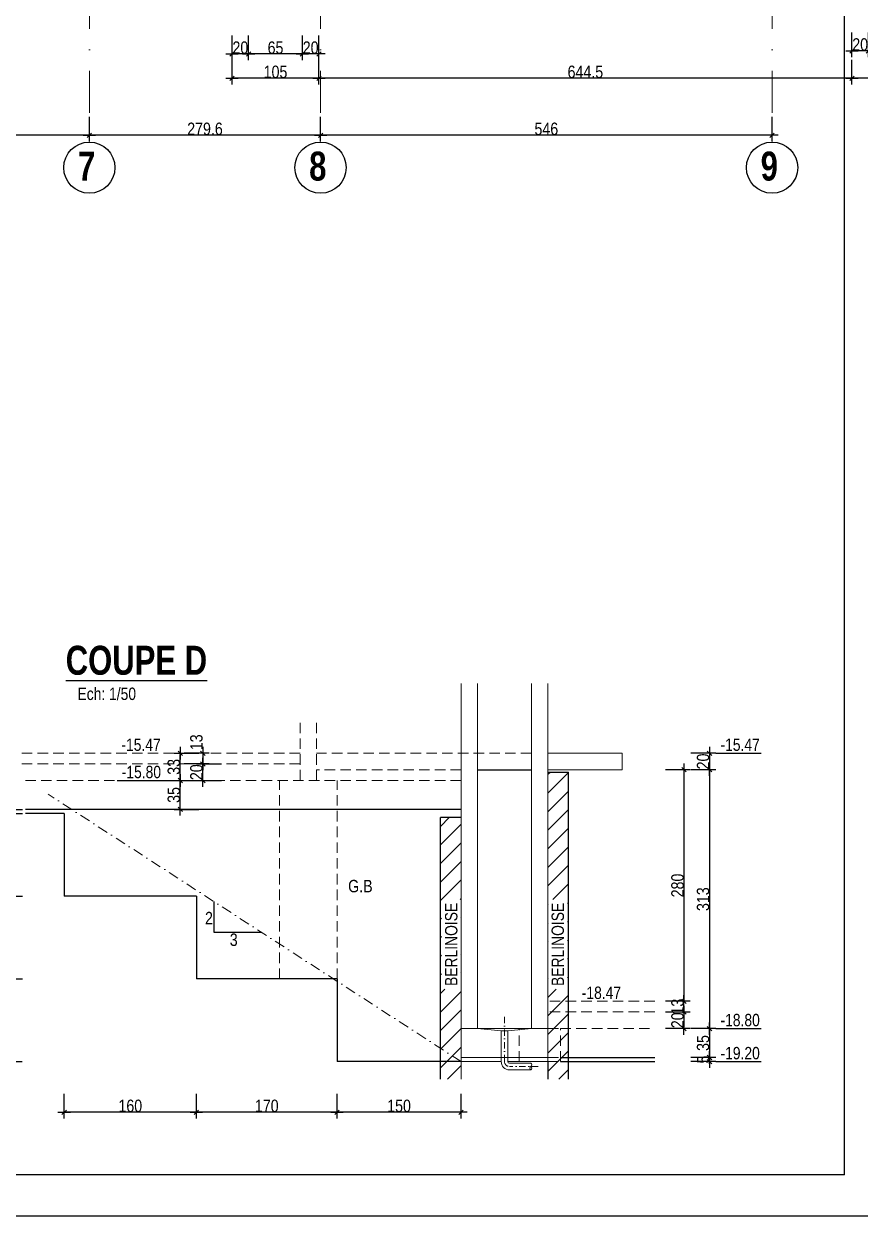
# Model space of a CAD drawing. Header units: centimetres. Extents: x 27441 to 36330, y -3271 to 929.
# Drawn here: x 30782 to 31793, y -3271 to -1829 of the extents above; entities that cross this region are included whole.
import ezdxf
from ezdxf.enums import TextEntityAlignment as Align

# ---------------------------------------------------------------- set-up
doc = ezdxf.new("R2010")
doc.units = ezdxf.units.CM
doc.header["$PDMODE"] = 1
doc.header["$PDSIZE"] = -2
doc.linetypes.add('CACHEX2', pattern=[19.05, 12.7, -6.35])
doc.linetypes.add('TIRETPTX2', pattern=[50.8, 25.4, -12.7, 0, -12.7])
for name, color, linetype in [('01_cote_gen', 4, 'Continuous'), ('01_linteaux', 2, 'Continuous'), ('01_poch_BN', 9, 'Continuous'), ('01_poch_murs', 253, 'Continuous'), ('01_texte', 230, 'Continuous'), ('AA_COTES', 2, 'Continuous')]:
    doc.layers.add(name, color=color, linetype=linetype)
doc.layers.add('01_murs_coup', color=5, linetype='Continuous', lineweight=60)
doc.layers.add('01_tram_axes', color=2, linetype='TIRETPTX2', lineweight=9)
doc.styles.add('Arial Narrow', font='ARIALN.TTF')
doc.styles.add('impact', font='impact.ttf')
doc.styles.add('MATTE_TXT', font='arial.ttf')
doc.styles.add('STYLE2', font='ARIALN.TTF')
doc.dimstyles.new('JB50', dxfattribs={"dimscale": 0.1, "dimtxt": 150, "dimasz": 15, "dimexe": 0.1, "dimexo": 0.1, "dimgap": 0.09, "dimtad": 1, "dimdec": 1, "dimdsep": 46, "dimtxsty": 'STYLE2', "dimblk1": 'BOND_G', "dimblk2": 'BOND_D', "dimsah": 1, "dimcen": 1.5, "dimdle": 0.01, "dimse1": 1, "dimse2": 1, "dimclrd": 4, "dimclre": 2, "dimclrt": 6, "dimazin": 2, "dimtfac": 2.333333, "dimtdec": 1, "dimtix": 1, "dimtmove": 2, "dimatfit": 3, "dimldrblk": 'BOND_G', "dimfxl": 1, "dimtolj": 1, "dimtzin": 0, "dimarcsym": 0})
pattern_1 = [(45, (807.77, -8828.766), (-11.22532, 11.22532), [])]

# ---------------------------------------------------------------- blocks, each defined once
blk = doc.blocks.new('BOND_G')
at = {"layer": 'AA_COTES', "color": 0}
for p, q in [((0, -5), (0, 15)), ((5, 0), (-5, 0)), ((1.77, 1.77), (-1.77, -1.77))]:
    blk.add_line(p, q, dxfattribs=at)
blk = doc.blocks.new('BOND_D')
at = {"layer": 'AA_COTES', "color": 0}
for p, q in [((5, 0), (-5, 0)), ((-1.77, -1.77), (1.77, 1.77)), ((0, 5), (0, -15))]:
    blk.add_line(p, q, dxfattribs=at)
blk = doc.blocks.new('*D834')
at = {"layer": '01_cote_gen', "color": 4, "lineweight": -2, "transparency": 16777216}
blk.add_line((32489.5, -1894.6), (31785, -1894.6), dxfattribs=at)
at = {"layer": 'Defpoints', "color": 0, "lineweight": 0, "transparency": 16777216}
for p in [(31783.5, -1798.7), (32491, -1844), (31783.5, -1894.6)]:
    blk.add_point(p, dxfattribs=at)
at = {"layer": '01_cote_gen', "color": 4, "lineweight": -2, "transparency": 16777216, "xscale": 1.5, "yscale": 1.5, "zscale": 1.5, "rotation": 180}
blk.add_blockref('BOND_D', (31783.5, -1894.6), dxfattribs=at)
at = {"layer": '01_cote_gen', "color": 4, "lineweight": -2, "transparency": 16777216, "xscale": 1.5, "yscale": 1.5, "zscale": 1.5}
blk.add_blockref('BOND_G', (32491, -1894.6), dxfattribs=at)
at = {"layer": '01_cote_gen', "color": 6, "lineweight": 0, "transparency": 16777216, "insert": (32137.2, -1886.9), "char_height": 15, "attachment_point": 5, "style": 'STYLE2'}
blk.add_mtext('\\A1;707.5', dxfattribs=at)
blk = doc.blocks.new('*D837')
at = {"layer": '01_cote_gen', "color": 4, "lineweight": -2, "transparency": 16777216}
blk.add_line((31802, -1861.5), (31785, -1861.5), dxfattribs=at)
at = {"layer": 'Defpoints', "color": 0, "lineweight": 0, "transparency": 16777216}
for p in [(31783.5, -1775.8), (31803.5, -1775.8), (31783.5, -1861.5)]:
    blk.add_point(p, dxfattribs=at)
at = {"layer": '01_cote_gen', "color": 4, "lineweight": -2, "transparency": 16777216, "xscale": 1.5, "yscale": 1.5, "zscale": 1.5, "rotation": 180}
blk.add_blockref('BOND_D', (31783.5, -1861.5), dxfattribs=at)
at = {"layer": '01_cote_gen', "color": 4, "lineweight": -2, "transparency": 16777216, "xscale": 1.5, "yscale": 1.5, "zscale": 1.5}
blk.add_blockref('BOND_G', (31803.5, -1861.5), dxfattribs=at)
at = {"layer": '01_cote_gen', "color": 6, "lineweight": 0, "transparency": 16777216, "insert": (31793.5, -1853.8), "char_height": 15, "attachment_point": 5, "style": 'STYLE2'}
blk.add_mtext('\\A1;20', dxfattribs=at)
blk = doc.blocks.new('*D838')
at = {"layer": '01_cote_gen', "color": 4, "lineweight": -2, "transparency": 16777216}
blk.add_line((31782, -1894.6), (31140.5, -1894.6), dxfattribs=at)
at = {"layer": 'Defpoints', "color": 0, "lineweight": 0, "transparency": 16777216}
for p in [(31139, -1831.1), (31783.5, -1870.4), (31139, -1894.6)]:
    blk.add_point(p, dxfattribs=at)
at = {"layer": '01_cote_gen', "color": 4, "lineweight": -2, "transparency": 16777216, "xscale": 1.5, "yscale": 1.5, "zscale": 1.5, "rotation": 180}
blk.add_blockref('BOND_D', (31139, -1894.6), dxfattribs=at)
at = {"layer": '01_cote_gen', "color": 4, "lineweight": -2, "transparency": 16777216, "xscale": 1.5, "yscale": 1.5, "zscale": 1.5}
blk.add_blockref('BOND_G', (31783.5, -1894.6), dxfattribs=at)
at = {"layer": '01_cote_gen', "color": 6, "lineweight": 0, "transparency": 16777216, "insert": (31461.2, -1886.9), "char_height": 15, "attachment_point": 5, "style": 'STYLE2'}
blk.add_mtext('\\A1;644.5', dxfattribs=at)
blk = doc.blocks.new('*D839')
at = {"layer": '01_cote_gen', "color": 4, "lineweight": -2, "transparency": 16777216}
blk.add_line((31137.5, -1894.6), (31035.5, -1894.6), dxfattribs=at)
at = {"layer": 'Defpoints', "color": 0, "lineweight": 0, "transparency": 16777216}
for p in [(31034, -1831.1), (31139, -1831.1), (31034, -1894.6)]:
    blk.add_point(p, dxfattribs=at)
at = {"layer": '01_cote_gen', "color": 4, "lineweight": -2, "transparency": 16777216, "xscale": 1.5, "yscale": 1.5, "zscale": 1.5, "rotation": 180}
blk.add_blockref('BOND_D', (31034, -1894.6), dxfattribs=at)
at = {"layer": '01_cote_gen', "color": 4, "lineweight": -2, "transparency": 16777216, "xscale": 1.5, "yscale": 1.5, "zscale": 1.5}
blk.add_blockref('BOND_G', (31139, -1894.6), dxfattribs=at)
at = {"layer": '01_cote_gen', "color": 6, "lineweight": 0, "transparency": 16777216, "insert": (31086.5, -1886.9), "char_height": 15, "attachment_point": 5, "style": 'STYLE2'}
blk.add_mtext('\\A1;105', dxfattribs=at)
blk = doc.blocks.new('*D840')
at = {"layer": '01_cote_gen', "color": 4, "lineweight": -2, "transparency": 16777216}
blk.add_line((31137.5, -1865.2), (31120.5, -1865.2), dxfattribs=at)
at = {"layer": 'Defpoints', "color": 0, "lineweight": 0, "transparency": 16777216}
for p in [(31139, -1831.1), (31119, -1842.7), (31119, -1865.2)]:
    blk.add_point(p, dxfattribs=at)
at = {"layer": '01_cote_gen', "color": 4, "lineweight": -2, "transparency": 16777216, "xscale": 1.5, "yscale": 1.5, "zscale": 1.5, "rotation": 180}
blk.add_blockref('BOND_D', (31119, -1865.2), dxfattribs=at)
at = {"layer": '01_cote_gen', "color": 4, "lineweight": -2, "transparency": 16777216, "xscale": 1.5, "yscale": 1.5, "zscale": 1.5}
blk.add_blockref('BOND_G', (31139, -1865.2), dxfattribs=at)
at = {"layer": '01_cote_gen', "color": 6, "lineweight": 0, "transparency": 16777216, "insert": (31129, -1857.6), "char_height": 15, "attachment_point": 5, "style": 'STYLE2'}
blk.add_mtext('\\A1;20', dxfattribs=at)
blk = doc.blocks.new('*D841')
at = {"layer": '01_cote_gen', "color": 4, "lineweight": -2, "transparency": 16777216}
blk.add_line((31117.5, -1865.2), (31055.5, -1865.2), dxfattribs=at)
at = {"layer": 'Defpoints', "color": 0, "lineweight": 0, "transparency": 16777216}
for p in [(31054, -1842.7), (31119, -1842.7), (31054, -1865.2)]:
    blk.add_point(p, dxfattribs=at)
at = {"layer": '01_cote_gen', "color": 4, "lineweight": -2, "transparency": 16777216, "xscale": 1.5, "yscale": 1.5, "zscale": 1.5, "rotation": 180}
blk.add_blockref('BOND_D', (31054, -1865.2), dxfattribs=at)
at = {"layer": '01_cote_gen', "color": 4, "lineweight": -2, "transparency": 16777216, "xscale": 1.5, "yscale": 1.5, "zscale": 1.5}
blk.add_blockref('BOND_G', (31119, -1865.2), dxfattribs=at)
at = {"layer": '01_cote_gen', "color": 6, "lineweight": 0, "transparency": 16777216, "insert": (31086.5, -1857.6), "char_height": 15, "attachment_point": 5, "style": 'STYLE2'}
blk.add_mtext('\\A1;65', dxfattribs=at)
blk = doc.blocks.new('*D842')
at = {"layer": '01_cote_gen', "color": 4, "lineweight": -2, "transparency": 16777216}
blk.add_line((31052.5, -1865.2), (31035.5, -1865.2), dxfattribs=at)
at = {"layer": 'Defpoints', "color": 0, "lineweight": 0, "transparency": 16777216}
for p in [(31034, -1842.7), (31054, -1842.7), (31034, -1865.2)]:
    blk.add_point(p, dxfattribs=at)
at = {"layer": '01_cote_gen', "color": 4, "lineweight": -2, "transparency": 16777216, "xscale": 1.5, "yscale": 1.5, "zscale": 1.5, "rotation": 180}
blk.add_blockref('BOND_D', (31034, -1865.2), dxfattribs=at)
at = {"layer": '01_cote_gen', "color": 4, "lineweight": -2, "transparency": 16777216, "xscale": 1.5, "yscale": 1.5, "zscale": 1.5}
blk.add_blockref('BOND_G', (31054, -1865.2), dxfattribs=at)
at = {"layer": '01_cote_gen', "color": 6, "lineweight": 0, "transparency": 16777216, "insert": (31044, -1857.6), "char_height": 15, "attachment_point": 5, "style": 'STYLE2'}
blk.add_mtext('\\A1;20', dxfattribs=at)
blk = doc.blocks.new('*D1219')
at = {"layer": '01_cote_gen', "color": 4, "lineweight": -2, "transparency": 16777216}
blk.add_line((31685.5, -1963.5), (31142.5, -1963.5), dxfattribs=at)
at = {"layer": 'Defpoints', "color": 0, "lineweight": 0, "transparency": 16777216}
for p in [(31141, -1902.8), (31687, -1912.2), (31141, -1963.5)]:
    blk.add_point(p, dxfattribs=at)
at = {"layer": '01_cote_gen', "color": 4, "lineweight": -2, "transparency": 16777216, "xscale": 1.5, "yscale": 1.5, "zscale": 1.5, "rotation": 180}
blk.add_blockref('BOND_D', (31141, -1963.5), dxfattribs=at)
at = {"layer": '01_cote_gen', "color": 4, "lineweight": -2, "transparency": 16777216, "xscale": 1.5, "yscale": 1.5, "zscale": 1.5}
blk.add_blockref('BOND_G', (31687, -1963.5), dxfattribs=at)
at = {"layer": '01_cote_gen', "color": 6, "lineweight": 0, "transparency": 16777216, "insert": (31414, -1955.8), "char_height": 15, "attachment_point": 5, "style": 'STYLE2'}
blk.add_mtext('\\A1;546', dxfattribs=at)
blk = doc.blocks.new('*D1220')
at = {"layer": '01_cote_gen', "color": 4, "lineweight": -2, "transparency": 16777216}
blk.add_line((31139.5, -1963.5), (30862.9, -1963.5), dxfattribs=at)
at = {"layer": 'Defpoints', "color": 0, "lineweight": 0, "transparency": 16777216}
for p in [(31141, -1902.8), (30861.4, -1909.8), (30861.4, -1963.5)]:
    blk.add_point(p, dxfattribs=at)
at = {"layer": '01_cote_gen', "color": 4, "lineweight": -2, "transparency": 16777216, "xscale": 1.5, "yscale": 1.5, "zscale": 1.5, "rotation": 180}
blk.add_blockref('BOND_D', (30861.4, -1963.5), dxfattribs=at)
at = {"layer": '01_cote_gen', "color": 4, "lineweight": -2, "transparency": 16777216, "xscale": 1.5, "yscale": 1.5, "zscale": 1.5}
blk.add_blockref('BOND_G', (31141, -1963.5), dxfattribs=at)
at = {"layer": '01_cote_gen', "color": 6, "lineweight": 0, "transparency": 16777216, "insert": (31001.2, -1955.8), "char_height": 15, "attachment_point": 5, "style": 'STYLE2'}
blk.add_mtext('\\A1;279.6', dxfattribs=at)
blk = doc.blocks.new('*D1221')
at = {"layer": '01_cote_gen', "color": 4, "lineweight": -2, "transparency": 16777216}
blk.add_line((30859.9, -1963.5), (30283.9, -1963.5), dxfattribs=at)
at = {"layer": 'Defpoints', "color": 0, "lineweight": 0, "transparency": 16777216}
for p in [(30861.4, -1909.8), (30282.4, -1931), (30282.4, -1963.5)]:
    blk.add_point(p, dxfattribs=at)
at = {"layer": '01_cote_gen', "color": 4, "lineweight": -2, "transparency": 16777216, "xscale": 1.5, "yscale": 1.5, "zscale": 1.5, "rotation": 180}
blk.add_blockref('BOND_D', (30282.4, -1963.5), dxfattribs=at)
at = {"layer": '01_cote_gen', "color": 4, "lineweight": -2, "transparency": 16777216, "xscale": 1.5, "yscale": 1.5, "zscale": 1.5}
blk.add_blockref('BOND_G', (30861.4, -1963.5), dxfattribs=at)
at = {"layer": '01_cote_gen', "color": 6, "lineweight": 0, "transparency": 16777216, "insert": (30571.9, -1955.8), "char_height": 15, "attachment_point": 5, "style": 'STYLE2'}
blk.add_mtext('\\A1;579', dxfattribs=at)
blk = doc.blocks.new('*D1323')
at = {"layer": '01_cote_gen', "color": 4, "lineweight": -2, "transparency": 16777216}
blk.add_line((30998.6, -2712.3), (30998.6, -2722.3), dxfattribs=at)
at = {"layer": 'Defpoints', "color": 0, "lineweight": 0, "transparency": 16777216}
for p in [(31013.7, -2710.8), (30998.6, -2723.8), (31016.1, -2723.8)]:
    blk.add_point(p, dxfattribs=at)
at = {"layer": '01_cote_gen', "color": 4, "lineweight": -2, "transparency": 16777216, "xscale": 1.5, "yscale": 1.5, "zscale": 1.5}
for name, p, rotation in [('BOND_G', (30998.6, -2710.8), 90), ('BOND_D', (30998.6, -2723.8), 270)]:
    blk.add_blockref(name, p, dxfattribs=dict(at, rotation=rotation))
at = {"layer": '01_cote_gen', "color": 6, "lineweight": 0, "transparency": 16777216, "insert": (30990.9, -2697.6), "char_height": 15, "attachment_point": 5, "rotation": 90, "style": 'STYLE2'}
blk.add_mtext('\\A1;13', dxfattribs=at)
blk = doc.blocks.new('*D1324')
at = {"layer": '01_cote_gen', "color": 4, "lineweight": -2, "transparency": 16777216}
blk.add_line((30971.3, -2742.3), (30971.3, -2712.3), dxfattribs=at)
at = {"layer": 'Defpoints', "color": 0, "lineweight": 0, "transparency": 16777216}
for p in [(30971.3, -2710.8), (30993.8, -2710.8), (30998, -2743.8)]:
    blk.add_point(p, dxfattribs=at)
at = {"layer": '01_cote_gen', "color": 4, "lineweight": -2, "transparency": 16777216, "xscale": 1.5, "yscale": 1.5, "zscale": 1.5}
for name, p, rotation in [('BOND_D', (30971.3, -2710.8), 90), ('BOND_G', (30971.3, -2743.8), 270)]:
    blk.add_blockref(name, p, dxfattribs=dict(at, rotation=rotation))
at = {"layer": '01_cote_gen', "color": 6, "lineweight": 0, "transparency": 16777216, "insert": (30963.6, -2727.3), "char_height": 15, "attachment_point": 5, "rotation": 90, "style": 'STYLE2'}
blk.add_mtext('\\A1;33', dxfattribs=at)
blk = doc.blocks.new('*D1328')
at = {"layer": '01_cote_gen', "color": 4, "lineweight": -2, "transparency": 16777216}
for p, q in [((31580.4, -3009.3), (31580.4, -3007.8)), ((31580.4, -3023.8), (31580.4, -3010.8)), ((31580.4, -3025.3), (31580.4, -3026.8))]:
    blk.add_line(p, q, dxfattribs=at)
at = {"layer": 'Defpoints', "color": 0, "lineweight": 0, "transparency": 16777216}
for p in [(31556.2, -3010.8), (31580.4, -3010.8), (31556.2, -3023.8)]:
    blk.add_point(p, dxfattribs=at)
at = {"layer": '01_cote_gen', "color": 4, "lineweight": -2, "transparency": 16777216, "xscale": 1.5, "yscale": 1.5, "zscale": 1.5}
for name, p, rotation in [('BOND_D', (31580.4, -3010.8), 270), ('BOND_G', (31580.4, -3023.8), 90)]:
    blk.add_blockref(name, p, dxfattribs=dict(at, rotation=rotation))
at = {"layer": '01_cote_gen', "color": 6, "lineweight": 0, "transparency": 16777216, "insert": (31572.7, -3017.3), "char_height": 15, "attachment_point": 5, "rotation": 90, "style": 'STYLE2'}
blk.add_mtext('\\A1;13', dxfattribs=at)
blk = doc.blocks.new('*D1325')
at = {"layer": '01_cote_gen', "color": 4, "lineweight": -2, "transparency": 16777216}
blk.add_line((30998.6, -2742.3), (30998.6, -2725.3), dxfattribs=at)
at = {"layer": 'Defpoints', "color": 0, "lineweight": 0, "transparency": 16777216}
for p in [(30988, -2723.8), (30998.6, -2723.8), (30992.2, -2743.8)]:
    blk.add_point(p, dxfattribs=at)
at = {"layer": '01_cote_gen', "color": 4, "lineweight": -2, "transparency": 16777216, "xscale": 1.5, "yscale": 1.5, "zscale": 1.5}
for name, p, rotation in [('BOND_D', (30998.6, -2723.8), 90), ('BOND_G', (30998.6, -2743.8), 270)]:
    blk.add_blockref(name, p, dxfattribs=dict(at, rotation=rotation))
at = {"layer": '01_cote_gen', "color": 6, "lineweight": 0, "transparency": 16777216, "insert": (30990.9, -2733.8), "char_height": 15, "attachment_point": 5, "rotation": 90, "style": 'STYLE2'}
blk.add_mtext('\\A1;20', dxfattribs=at)
blk = doc.blocks.new('*D1329')
at = {"layer": '01_cote_gen', "color": 4, "lineweight": -2, "transparency": 16777216}
blk.add_line((31611.3, -2732.3), (31611.3, -3042.3), dxfattribs=at)
at = {"layer": 'Defpoints', "color": 0, "lineweight": 0, "transparency": 16777216}
for p in [(31588.8, -2730.8), (31556.2, -3043.8), (31611.3, -3043.8)]:
    blk.add_point(p, dxfattribs=at)
at = {"layer": '01_cote_gen', "color": 4, "lineweight": -2, "transparency": 16777216, "xscale": 1.5, "yscale": 1.5, "zscale": 1.5}
for name, p, rotation in [('BOND_G', (31611.3, -2730.8), 90), ('BOND_D', (31611.3, -3043.8), 270)]:
    blk.add_blockref(name, p, dxfattribs=dict(at, rotation=rotation))
at = {"layer": '01_cote_gen', "color": 6, "lineweight": 0, "transparency": 16777216, "insert": (31603.6, -2887.3), "char_height": 15, "attachment_point": 5, "rotation": 90, "style": 'STYLE2'}
blk.add_mtext('\\A1;313', dxfattribs=at)
blk = doc.blocks.new('*D1326')
at = {"layer": '01_cote_gen', "color": 4, "lineweight": -2, "transparency": 16777216}
for p, q in [((31611.3, -3077.3), (31611.3, -3075.8)), ((31611.3, -3083.8), (31611.3, -3078.8)), ((31611.3, -3085.3), (31611.3, -3086.8))]:
    blk.add_line(p, q, dxfattribs=at)
at = {"layer": 'Defpoints', "color": 0, "lineweight": 0, "transparency": 16777216}
for p in [(31588.8, -3078.8), (31588.8, -3083.8), (31611.3, -3078.8)]:
    blk.add_point(p, dxfattribs=at)
at = {"layer": '01_cote_gen', "color": 4, "lineweight": -2, "transparency": 16777216, "xscale": 1.5, "yscale": 1.5, "zscale": 1.5}
for name, p, rotation in [('BOND_D', (31611.3, -3078.8), 270), ('BOND_G', (31611.3, -3083.8), 90)]:
    blk.add_blockref(name, p, dxfattribs=dict(at, rotation=rotation))
at = {"layer": '01_cote_gen', "color": 6, "lineweight": 0, "transparency": 16777216, "insert": (31603.7, -3081.3), "char_height": 15, "attachment_point": 5, "rotation": 90, "style": 'STYLE2'}
blk.add_mtext('\\A1;5', dxfattribs=at)
blk = doc.blocks.new('*D1330')
at = {"layer": '01_cote_gen', "color": 4, "lineweight": -2, "transparency": 16777216}
blk.add_line((31611.3, -3045.3), (31611.3, -3077.3), dxfattribs=at)
at = {"layer": 'Defpoints', "color": 0, "lineweight": 0, "transparency": 16777216}
for p in [(31556.2, -3043.8), (31588.8, -3078.8), (31611.3, -3078.8)]:
    blk.add_point(p, dxfattribs=at)
at = {"layer": '01_cote_gen', "color": 4, "lineweight": -2, "transparency": 16777216, "xscale": 1.5, "yscale": 1.5, "zscale": 1.5}
for name, p, rotation in [('BOND_G', (31611.3, -3043.8), 90), ('BOND_D', (31611.3, -3078.8), 270)]:
    blk.add_blockref(name, p, dxfattribs=dict(at, rotation=rotation))
at = {"layer": '01_cote_gen', "color": 6, "lineweight": 0, "transparency": 16777216, "insert": (31603.6, -3061.3), "char_height": 15, "attachment_point": 5, "rotation": 90, "style": 'STYLE2'}
blk.add_mtext('\\A1;35', dxfattribs=at)
blk = doc.blocks.new('*D1327')
at = {"layer": '01_cote_gen', "color": 4, "lineweight": -2, "transparency": 16777216}
blk.add_line((30971.3, -2777.3), (30971.3, -2745.3), dxfattribs=at)
at = {"layer": 'Defpoints', "color": 0, "lineweight": 0, "transparency": 16777216}
for p in [(30971.3, -2743.8), (31009.5, -2743.8), (30993.8, -2778.8)]:
    blk.add_point(p, dxfattribs=at)
at = {"layer": '01_cote_gen', "color": 4, "lineweight": -2, "transparency": 16777216, "xscale": 1.5, "yscale": 1.5, "zscale": 1.5}
for name, p, rotation in [('BOND_D', (30971.3, -2743.8), 90), ('BOND_G', (30971.3, -2778.8), 270)]:
    blk.add_blockref(name, p, dxfattribs=dict(at, rotation=rotation))
at = {"layer": '01_cote_gen', "color": 6, "lineweight": 0, "transparency": 16777216, "insert": (30963.6, -2761.3), "char_height": 15, "attachment_point": 5, "rotation": 90, "style": 'STYLE2'}
blk.add_mtext('\\A1;35', dxfattribs=at)
blk = doc.blocks.new('*D1331')
at = {"layer": '01_cote_gen', "color": 4, "lineweight": -2, "transparency": 16777216}
blk.add_line((31580.4, -3025.3), (31580.4, -3042.3), dxfattribs=at)
at = {"layer": 'Defpoints', "color": 0, "lineweight": 0, "transparency": 16777216}
for p in [(31546.4, -3023.8), (31546.4, -3043.8), (31580.4, -3043.8)]:
    blk.add_point(p, dxfattribs=at)
at = {"layer": '01_cote_gen', "color": 4, "lineweight": -2, "transparency": 16777216, "xscale": 1.5, "yscale": 1.5, "zscale": 1.5}
for name, p, rotation in [('BOND_G', (31580.4, -3023.8), 90), ('BOND_D', (31580.4, -3043.8), 270)]:
    blk.add_blockref(name, p, dxfattribs=dict(at, rotation=rotation))
at = {"layer": '01_cote_gen', "color": 6, "lineweight": 0, "transparency": 16777216, "insert": (31572.7, -3033.8), "char_height": 15, "attachment_point": 5, "rotation": 90, "style": 'STYLE2'}
blk.add_mtext('\\A1;20', dxfattribs=at)
blk = doc.blocks.new('*D1332')
at = {"layer": '01_cote_gen', "color": 4, "lineweight": -2, "transparency": 16777216}
blk.add_line((31611.3, -2712.3), (31611.3, -2729.3), dxfattribs=at)
at = {"layer": 'Defpoints', "color": 0, "lineweight": 0, "transparency": 16777216}
for p in [(31556.2, -2710.8), (31439.4, -2730.8), (31611.3, -2730.8)]:
    blk.add_point(p, dxfattribs=at)
at = {"layer": '01_cote_gen', "color": 4, "lineweight": -2, "transparency": 16777216, "xscale": 1.5, "yscale": 1.5, "zscale": 1.5}
for name, p, rotation in [('BOND_G', (31611.3, -2710.8), 90), ('BOND_D', (31611.3, -2730.8), 270)]:
    blk.add_blockref(name, p, dxfattribs=dict(at, rotation=rotation))
at = {"layer": '01_cote_gen', "color": 6, "lineweight": 0, "transparency": 16777216, "insert": (31603.6, -2720.8), "char_height": 15, "attachment_point": 5, "rotation": 90, "style": 'STYLE2'}
blk.add_mtext('\\A1;20', dxfattribs=at)
blk = doc.blocks.new('*D1333')
at = {"layer": '01_cote_gen', "color": 4, "lineweight": -2, "transparency": 16777216}
blk.add_line((31580.4, -2732.3), (31580.4, -3009.3), dxfattribs=at)
at = {"layer": 'Defpoints', "color": 0, "lineweight": 0, "transparency": 16777216}
for p in [(31437.6, -2730.8), (31556.2, -3010.8), (31580.4, -3010.8)]:
    blk.add_point(p, dxfattribs=at)
at = {"layer": '01_cote_gen', "color": 4, "lineweight": -2, "transparency": 16777216, "xscale": 1.5, "yscale": 1.5, "zscale": 1.5}
for name, p, rotation in [('BOND_G', (31580.4, -2730.8), 90), ('BOND_D', (31580.4, -3010.8), 270)]:
    blk.add_blockref(name, p, dxfattribs=dict(at, rotation=rotation))
at = {"layer": '01_cote_gen', "color": 6, "lineweight": 0, "transparency": 16777216, "insert": (31572.7, -2870.8), "char_height": 15, "attachment_point": 5, "rotation": 90, "style": 'STYLE2'}
blk.add_mtext('\\A1;280', dxfattribs=at)
blk = doc.blocks.new('*D1335')
at = {"layer": '01_cote_gen', "color": 4, "lineweight": -2, "transparency": 16777216}
blk.add_line((30757.7, -3082.3), (30757.7, -2985.3), dxfattribs=at)
at = {"layer": 'Defpoints', "color": 0, "lineweight": 0, "transparency": 16777216}
for p in [(30757.7, -2983.8), (31125.3, -2983.8), (31160.9, -3083.8)]:
    blk.add_point(p, dxfattribs=at)
at = {"layer": '01_cote_gen', "color": 4, "lineweight": -2, "transparency": 16777216, "xscale": 1.5, "yscale": 1.5, "zscale": 1.5}
for name, p, rotation in [('BOND_D', (30757.7, -2983.8), 90), ('BOND_G', (30757.7, -3083.8), 270)]:
    blk.add_blockref(name, p, dxfattribs=dict(at, rotation=rotation))
at = {"layer": '01_cote_gen', "color": 6, "lineweight": 0, "transparency": 16777216, "insert": (30750, -3033.8), "char_height": 15, "attachment_point": 5, "rotation": 90, "style": 'STYLE2'}
blk.add_mtext('\\A1;100', dxfattribs=at)
blk = doc.blocks.new('*D1336')
at = {"layer": '01_cote_gen', "color": 4, "lineweight": -2, "transparency": 16777216}
blk.add_line((30758, -2982.3), (30758, -2885.3), dxfattribs=at)
at = {"layer": 'Defpoints', "color": 0, "lineweight": 0, "transparency": 16777216}
for p in [(30758, -2883.8), (30830.9, -2883.8), (31125.3, -2983.8)]:
    blk.add_point(p, dxfattribs=at)
at = {"layer": '01_cote_gen', "color": 4, "lineweight": -2, "transparency": 16777216, "xscale": 1.5, "yscale": 1.5, "zscale": 1.5}
for name, p, rotation in [('BOND_D', (30758, -2883.8), 90), ('BOND_G', (30758, -2983.8), 270)]:
    blk.add_blockref(name, p, dxfattribs=dict(at, rotation=rotation))
at = {"layer": '01_cote_gen', "color": 6, "lineweight": 0, "transparency": 16777216, "insert": (30750.3, -2933.8), "char_height": 15, "attachment_point": 5, "rotation": 90, "style": 'STYLE2'}
blk.add_mtext('\\A1;100', dxfattribs=at)
blk = doc.blocks.new('*D1337')
at = {"layer": '01_cote_gen', "color": 4, "lineweight": -2, "transparency": 16777216}
blk.add_line((30758, -2882.3), (30758, -2785.3), dxfattribs=at)
at = {"layer": 'Defpoints', "color": 0, "lineweight": 0, "transparency": 16777216}
for p in [(30758, -2783.8), (30784.3, -2783.8), (30830.9, -2883.8)]:
    blk.add_point(p, dxfattribs=at)
at = {"layer": '01_cote_gen', "color": 4, "lineweight": -2, "transparency": 16777216, "xscale": 1.5, "yscale": 1.5, "zscale": 1.5}
for name, p, rotation in [('BOND_D', (30758, -2783.8), 90), ('BOND_G', (30758, -2883.8), 270)]:
    blk.add_blockref(name, p, dxfattribs=dict(at, rotation=rotation))
at = {"layer": '01_cote_gen', "color": 6, "lineweight": 0, "transparency": 16777216, "insert": (30750.3, -2833.8), "char_height": 15, "attachment_point": 5, "rotation": 90, "style": 'STYLE2'}
blk.add_mtext('\\A1;100', dxfattribs=at)
blk = doc.blocks.new('*D1338')
at = {"layer": '01_cote_gen', "color": 4, "lineweight": -2, "transparency": 16777216}
blk.add_line((30758, -2782.3), (30758, -2780.3), dxfattribs=at)
at = {"layer": 'Defpoints', "color": 0, "lineweight": 0, "transparency": 16777216}
for p in [(30758, -2778.8), (30800.1, -2778.8), (30784.3, -2783.8)]:
    blk.add_point(p, dxfattribs=at)
at = {"layer": '01_cote_gen', "color": 4, "lineweight": -2, "transparency": 16777216, "xscale": 1.5, "yscale": 1.5, "zscale": 1.5}
for name, p, rotation in [('BOND_D', (30758, -2778.8), 90), ('BOND_G', (30758, -2783.8), 270)]:
    blk.add_blockref(name, p, dxfattribs=dict(at, rotation=rotation))
at = {"layer": '01_cote_gen', "color": 6, "lineweight": 0, "transparency": 16777216, "insert": (30750.3, -2771.4), "char_height": 15, "attachment_point": 5, "rotation": 90, "style": 'STYLE2'}
blk.add_mtext('\\A1;5', dxfattribs=at)
blk = doc.blocks.new('*D1339')
at = {"layer": '01_cote_gen', "color": 4, "lineweight": -2, "transparency": 16777216}
blk.add_line((31309.4, -3145.1), (31162.4, -3145.1), dxfattribs=at)
at = {"layer": 'Defpoints', "color": 0, "lineweight": 0, "transparency": 16777216}
for p in [(31160.9, -3083.8), (31310.9, -3105.2), (31160.9, -3145.1)]:
    blk.add_point(p, dxfattribs=at)
at = {"layer": '01_cote_gen', "color": 4, "lineweight": -2, "transparency": 16777216, "xscale": 1.5, "yscale": 1.5, "zscale": 1.5, "rotation": 180}
blk.add_blockref('BOND_D', (31160.9, -3145.1), dxfattribs=at)
at = {"layer": '01_cote_gen', "color": 4, "lineweight": -2, "transparency": 16777216, "xscale": 1.5, "yscale": 1.5, "zscale": 1.5}
blk.add_blockref('BOND_G', (31310.9, -3145.1), dxfattribs=at)
at = {"layer": '01_cote_gen', "color": 6, "lineweight": 0, "transparency": 16777216, "insert": (31235.9, -3137.4), "char_height": 15, "attachment_point": 5, "style": 'STYLE2'}
blk.add_mtext('\\A1;150', dxfattribs=at)
blk = doc.blocks.new('*D1340')
at = {"layer": '01_cote_gen', "color": 4, "lineweight": -2, "transparency": 16777216}
blk.add_line((31159.4, -3145.1), (30992.4, -3145.1), dxfattribs=at)
at = {"layer": 'Defpoints', "color": 0, "lineweight": 0, "transparency": 16777216}
for p in [(30990.9, -2983.8), (31160.9, -3083.8), (30990.9, -3145.1)]:
    blk.add_point(p, dxfattribs=at)
at = {"layer": '01_cote_gen', "color": 4, "lineweight": -2, "transparency": 16777216, "xscale": 1.5, "yscale": 1.5, "zscale": 1.5, "rotation": 180}
blk.add_blockref('BOND_D', (30990.9, -3145.1), dxfattribs=at)
at = {"layer": '01_cote_gen', "color": 4, "lineweight": -2, "transparency": 16777216, "xscale": 1.5, "yscale": 1.5, "zscale": 1.5}
blk.add_blockref('BOND_G', (31160.9, -3145.1), dxfattribs=at)
at = {"layer": '01_cote_gen', "color": 6, "lineweight": 0, "transparency": 16777216, "insert": (31075.9, -3137.4), "char_height": 15, "attachment_point": 5, "style": 'STYLE2'}
blk.add_mtext('\\A1;170', dxfattribs=at)
blk = doc.blocks.new('*D1341')
at = {"layer": '01_cote_gen', "color": 4, "lineweight": -2, "transparency": 16777216}
blk.add_line((30989.4, -3145.1), (30832.4, -3145.1), dxfattribs=at)
at = {"layer": 'Defpoints', "color": 0, "lineweight": 0, "transparency": 16777216}
for p in [(30830.9, -2883.8), (30990.9, -2883.8), (30830.9, -3145.1)]:
    blk.add_point(p, dxfattribs=at)
at = {"layer": '01_cote_gen', "color": 4, "lineweight": -2, "transparency": 16777216, "xscale": 1.5, "yscale": 1.5, "zscale": 1.5, "rotation": 180}
blk.add_blockref('BOND_D', (30830.9, -3145.1), dxfattribs=at)
at = {"layer": '01_cote_gen', "color": 4, "lineweight": -2, "transparency": 16777216, "xscale": 1.5, "yscale": 1.5, "zscale": 1.5}
blk.add_blockref('BOND_G', (30990.9, -3145.1), dxfattribs=at)
at = {"layer": '01_cote_gen', "color": 6, "lineweight": 0, "transparency": 16777216, "insert": (30910.9, -3137.4), "char_height": 15, "attachment_point": 5, "style": 'STYLE2'}
blk.add_mtext('\\A1;160', dxfattribs=at)

msp = doc.modelspace()

# ---------------------------------------------------------------- hatches: boundary and pattern name
at = {"layer": '01_poch_murs', "lineweight": 0}
h = msp.add_hatch(dxfattribs=at)
h.set_pattern_fill('ANSI31', color=256, scale=5)
h.set_pattern_definition(pattern_1)
h.paths.add_polyline_path([(31415.95, -2733.76), (31440.95, -2733.76), (31440.95, -3067.57), (31415.95, -3083.76)])
h.paths.add_polyline_path([(31415.95, -3083.76), (31440.95, -3067.57), (31440.95, -3105.16), (31415.95, -3105.16)])
h.paths.add_polyline_path([(31416.22, -2996.19), (31416.22, -2887.81), (31439.5, -2887.81), (31439.5, -2996.19)], flags=16)
h = msp.add_hatch(dxfattribs=at)
h.set_pattern_fill('ANSI31', color=256, scale=5)
h.set_pattern_definition(pattern_1)
h.paths.add_polyline_path([(31310.95, -2788.73), (31285.95, -2788.73), (31285.95, -3067.57), (31310.95, -3083.76)])
h.paths.add_polyline_path([(31310.95, -3083.76), (31285.95, -3067.57), (31285.95, -3105.16), (31310.95, -3105.16)])
h.paths.add_polyline_path([(31310.67, -2996.19), (31310.67, -2887.81), (31287.39, -2887.81), (31287.39, -2996.19)], flags=16)

# ---------------------------------------------------------------- linework, layer by layer
at = {"layer": '01_cote_gen'}
msp.add_line((31824.58, -3270.69), (28490.72, -3270.69), dxfattribs=at)
at = {"layer": '01_linteaux', "linetype": 'CACHEX2', "lineweight": 18}
for p, q in [((31116.22, -2743.76), (31116.22, -2669.84)), ((31136.22, -2743.76), (31136.22, -2669.84)), ((31116.22, -2710.76), (30777.23, -2710.76)), ((31395.95, -2710.76), (31136.22, -2710.76)), ((31116.22, -2723.76), (30777.23, -2723.76)), ((31310.95, -2730.76), (31136.22, -2730.76)), ((31310.95, -2743.76), (30784.29, -2743.76)), ((31091.35, -2983.76), (31091.35, -2743.76)), ((31160.95, -2983.76), (31160.95, -2743.76)), ((31545.18, -3010.76), (31415.95, -3010.76)), ((31545.18, -3023.76), (31415.95, -3023.76)), ((31380.95, -3083.76), (31380.95, -3043.76)), ((31415.95, -3043.76), (31430.95, -3043.76)), ((31430.95, -3083.76), (31430.95, -3043.76)), ((31430.95, -3043.76), (31545.18, -3043.76)), ((31415.95, -3078.76), (31430.95, -3078.76)), ((31415.95, -3083.76), (31430.95, -3083.76))]:
    msp.add_line(p, q, dxfattribs=at)
at = {"layer": '01_linteaux'}
for p, q in [((31330.95, -2730.76), (31395.95, -2730.76)), ((31415.95, -2733.76), (31440.95, -2733.76)), ((31440.95, -3105.16), (31440.95, -2733.76)), ((31310.95, -2778.76), (30784.29, -2778.76)), ((30830.94, -2783.76), (30784.29, -2783.76)), ((30830.94, -2783.76), (30830.94, -2883.76)), ((31285.95, -3105.16), (31285.95, -2788.73)), ((31310.95, -2788.73), (31285.95, -2788.73)), ((30990.95, -2883.76), (30830.94, -2883.76)), ((30990.95, -2883.76), (30990.95, -2983.76)), ((31160.95, -2983.76), (30990.95, -2983.76)), ((31160.95, -2983.76), (31160.95, -3083.76)), ((31310.95, -3083.76), (31160.95, -3083.76)), ((31415.95, -3083.76), (31415.95, -3105.07)), ((31430.95, -3078.76), (31545.18, -3078.76)), ((31430.95, -3083.76), (31545.18, -3083.76))]:
    msp.add_line(p, q, dxfattribs=at)
at = {"layer": '01_linteaux', "lineweight": 0}
for p, q in [((31359.45, -3078.76), (31359.45, -3083.76)), ((31367.45, -3078.76), (31367.45, -3083.76))]:
    msp.add_line(p, q, dxfattribs=at)
at = {"layer": '01_linteaux', "lineweight": 18}
for p, q in [((31395.25, -3085.76), (31369.45, -3085.76)), ((31395.25, -3093.76), (31369.45, -3093.76))]:
    msp.add_line(p, q, dxfattribs=at)
for radius in [10, 2]:
    msp.add_arc((31369.45, -3083.76), radius, 180, 270, dxfattribs=at)
at = {"layer": '01_linteaux', "lineweight": 0}
for centre, start, end in [((31393.98, -3087.76), 302.31262, 57.68738), ((31396.51, -3091.76), 122.31262, 237.68738), ((31393.98, -3091.76), 302.31262, 57.68738)]:
    msp.add_arc(centre, 2.37, start, end, dxfattribs=at)
at = {"layer": '01_murs_coup', "lineweight": 18}
for p, q in [((31310.95, -3105.16), (31310.95, -2626.65)), ((31330.95, -3043.76), (31330.95, -2626.65)), ((31395.95, -3043.76), (31395.95, -2626.65)), ((31415.95, -3083.76), (31415.95, -2626.65)), ((31415.95, -2710.76), (31505.61, -2710.76)), ((31415.95, -2730.76), (31505.61, -2730.76)), ((31330.95, -3043.76), (31310.95, -3043.76)), ((31395.95, -3043.76), (31330.95, -3043.76)), ((31359.45, -3046.76), (31330.95, -3043.76)), ((31359.45, -3046.76), (31359.45, -3078.76)), ((31359.45, -3046.76), (31367.45, -3046.76)), ((31395.95, -3043.76), (31367.45, -3046.76)), ((31367.45, -3046.76), (31367.45, -3078.76)), ((31415.95, -3043.76), (31395.95, -3043.76)), ((31415.95, -3078.76), (31310.95, -3078.76)), ((31359.45, -3083.76), (31310.95, -3083.76)), ((31415.95, -3083.76), (31367.45, -3083.76))]:
    msp.add_line(p, q, dxfattribs=at)
at = {"layer": '01_poch_BN', "lineweight": 0}
msp.add_line((31505.61, -2710.76), (31505.61, -2730.76), dxfattribs=at)
at = {"layer": '01_texte'}
for p, q in [((31774.58, -3220.69), (31774.58, 879.31)), ((31618.79, -2710.76), (31673.84, -2710.76)), ((30894.97, -2743.76), (30963.78, -2743.76)), ((31011.88, -2890.11), (31011.88, -2927.22)), ((31011.88, -2927.22), (31069.19, -2927.22)), ((31618.79, -3043.76), (31673.84, -3043.76)), ((31618.79, -3083.76), (31673.84, -3083.76)), ((31774.58, -3220.69), (28490.72, -3220.69))]:
    msp.add_line(p, q, dxfattribs=at)
for centre in [(30861.37, -2002.64), (31140.97, -2002.64), (31686.97, -2002.64)]:
    msp.add_circle(centre, 30.98, dxfattribs=at)
at = {"layer": '01_tram_axes', "ltscale": 2}
for p, q in [((30861.37, -1936.39), (30861.37, 797.29)), ((31140.97, -1936.39), (31140.97, 797.29)), ((31686.97, -1936.39), (31686.97, 797.29))]:
    msp.add_line(p, q, dxfattribs=at)
at = {"layer": '01_tram_axes', "ltscale": 0.5}
msp.add_line((31310.95, -3083.76), (30811.48, -2760.34), dxfattribs=at)
at = {"layer": '01_tram_axes', "ltscale": 0.3}
for p, q in [((31363.45, -3029.51), (31363.45, -3083.76)), ((31404.1, -3089.76), (31369.45, -3089.76))]:
    msp.add_line(p, q, dxfattribs=at)
msp.add_arc((31369.45, -3083.76), 6, 180, 270, dxfattribs=at)

# ---------------------------------------------------------------- texts
at = {"layer": '01_texte', "style": 'impact'}
for s, p in [('7', (30858.03, -2000.76)), ('8', (31137.63, -2000.76)), ('9', (31683.63, -2000.76))]:
    msp.add_text(s, height=35, dxfattribs=at).set_placement(p, align=Align.MIDDLE_CENTER)
msp.add_text('%%UCOUPE D', height=35, dxfattribs=at).set_placement((30918.3, -2626.4), align=Align.BOTTOM_CENTER)
at = {"layer": '01_texte', "style": 'MATTE_TXT', "width": 0.8}
for s, p in [('Ech: 1/50', (30882.43, -2650.96)), ('-15.47', (30923.91, -2712.53)), ('-15.47', (31648.38, -2712.53)), ('-15.80', (30924.29, -2745.53)), ('-18.47', (31480.6, -3012.53)), ('-18.80', (31648.38, -3045.53)), ('-19.20', (31648.38, -3085.53))]:
    msp.add_text(s, height=15, dxfattribs=at).set_placement(p, align=Align.BOTTOM_CENTER)
at = {"layer": '01_texte', "style": 'Arial Narrow'}
for s, p in [('G.B', (31174.32, -2879.04)), ('2', (31001.27, -2917.71)), ('3', (31031.22, -2943.91))]:
    msp.add_text(s, height=15, dxfattribs=at).set_placement(p)
at = {"layer": '01_texte', "style": 'MATTE_TXT', "width": 0.8}
for p in [(31310.98, -2942), (31439.81, -2942)]:
    msp.add_text('BERLINOISE', height=15, rotation=90, dxfattribs=at).set_placement(p, align=Align.BOTTOM_CENTER)

# ---------------------------------------------------------------- dimensions: what is measured, and where the dimension line sits
at = {"layer": '01_cote_gen', "lineweight": 0}
for base, p1, p2, picture, middle in [((31783.48, -1861.52), (31803.48, -1775.84), (31783.48, -1775.84), '*D837', (31793.48, -1853.85)), ((31783.48, -1894.59), (32490.97, -1843.99), (31783.48, -1798.67), '*D834', (32137.23, -1886.92)), ((31033.97, -1894.59), (31138.97, -1831.06), (31033.97, -1831.06), '*D839', (31086.47, -1886.92)), ((31118.97, -1865.23), (31138.97, -1831.06), (31118.97, -1842.73), '*D840', (31128.97, -1857.56)), ((31138.97, -1894.59), (31783.48, -1870.43), (31138.97, -1831.06), '*D838', (31461.23, -1886.92)), ((31033.97, -1865.23), (31053.97, -1842.73), (31033.97, -1842.73), '*D842', (31043.97, -1857.56)), ((31053.97, -1865.23), (31118.97, -1842.73), (31053.97, -1842.73), '*D841', (31086.47, -1857.56)), ((30861.37, -1963.47), (31140.97, -1902.78), (30861.37, -1909.83), '*D1220', (31001.17, -1955.81)), ((31140.97, -1963.47), (31686.97, -1912.17), (31140.97, -1902.78), '*D1219', (31413.97, -1955.81)), ((30282.37, -1963.47), (30861.37, -1909.83), (30282.37, -1930.96), '*D1221', (30571.87, -1955.81)), ((30830.94, -3145.11), (30990.95, -2883.76), (30830.94, -2883.76), '*D1341', (30910.94, -3137.44)), ((30990.95, -3145.11), (31160.95, -3083.76), (30990.95, -2983.76), '*D1340', (31075.95, -3137.44)), ((31160.95, -3145.11), (31310.95, -3105.16), (31160.95, -3083.76), '*D1339', (31235.95, -3137.44))]:
    dim = msp.add_linear_dim(base=base, p1=p1, p2=p2, dimstyle='JB50', dxfattribs=at)
    dim.commit()
    dim.dimension.update_dxf_attribs({"geometry": picture, "text_midpoint": middle})
for base, p1, p2, picture, middle in [((30998.57, -2723.76), (31013.7, -2710.76), (31016.14, -2723.76), '*D1323', (30990.9, -2697.56)), ((30757.97, -2778.76), (30784.29, -2783.76), (30800.06, -2778.76), '*D1338', (30750.33, -2771.36))]:
    dim = msp.add_linear_dim(base=base, p1=p1, p2=p2, angle=90, dimstyle='JB50', dxfattribs=at)
    dim.commit()
    dim.dimension.update_dxf_attribs({"geometry": picture, "text_midpoint": middle, "dimtype": 160})
for base, p1, p2, picture, middle in [((30971.28, -2710.76), (30998.04, -2743.76), (30993.78, -2710.76), '*D1324', (30963.61, -2727.26)), ((31611.29, -2730.76), (31556.15, -2710.76), (31439.42, -2730.76), '*D1332', (31603.62, -2720.76)), ((30998.57, -2723.76), (30992.24, -2743.76), (30987.98, -2723.76), '*D1325', (30990.9, -2733.76)), ((31580.39, -3010.76), (31437.63, -2730.76), (31556.15, -3010.76), '*D1333', (31572.72, -2870.76)), ((31611.29, -3043.76), (31588.79, -2730.76), (31556.15, -3043.76), '*D1329', (31603.62, -2887.26)), ((30971.28, -2743.76), (30993.78, -2778.76), (31009.45, -2743.76), '*D1327', (30963.61, -2761.26)), ((30757.97, -2783.76), (30830.94, -2883.76), (30784.29, -2783.76), '*D1337', (30750.3, -2833.76)), ((30757.97, -2883.76), (31125.32, -2983.76), (30830.94, -2883.76), '*D1336', (30750.3, -2933.76)), ((30757.65, -2983.76), (31160.95, -3083.76), (31125.32, -2983.76), '*D1335', (30749.99, -3033.76)), ((31580.39, -3010.76), (31556.15, -3023.76), (31556.15, -3010.76), '*D1328', (31572.72, -3017.26)), ((31580.39, -3043.76), (31546.4, -3023.76), (31546.4, -3043.76), '*D1331', (31572.72, -3033.76)), ((31611.29, -3078.76), (31556.15, -3043.76), (31588.79, -3078.76), '*D1330', (31603.62, -3061.26)), ((31611.29, -3078.76), (31588.79, -3083.76), (31588.79, -3078.76), '*D1326', (31603.65, -3081.26))]:
    dim = msp.add_linear_dim(base=base, p1=p1, p2=p2, angle=90, dimstyle='JB50', dxfattribs=at)
    dim.commit()
    dim.dimension.update_dxf_attribs({"geometry": picture, "text_midpoint": middle})

doc.saveas('drawing.dxf')
